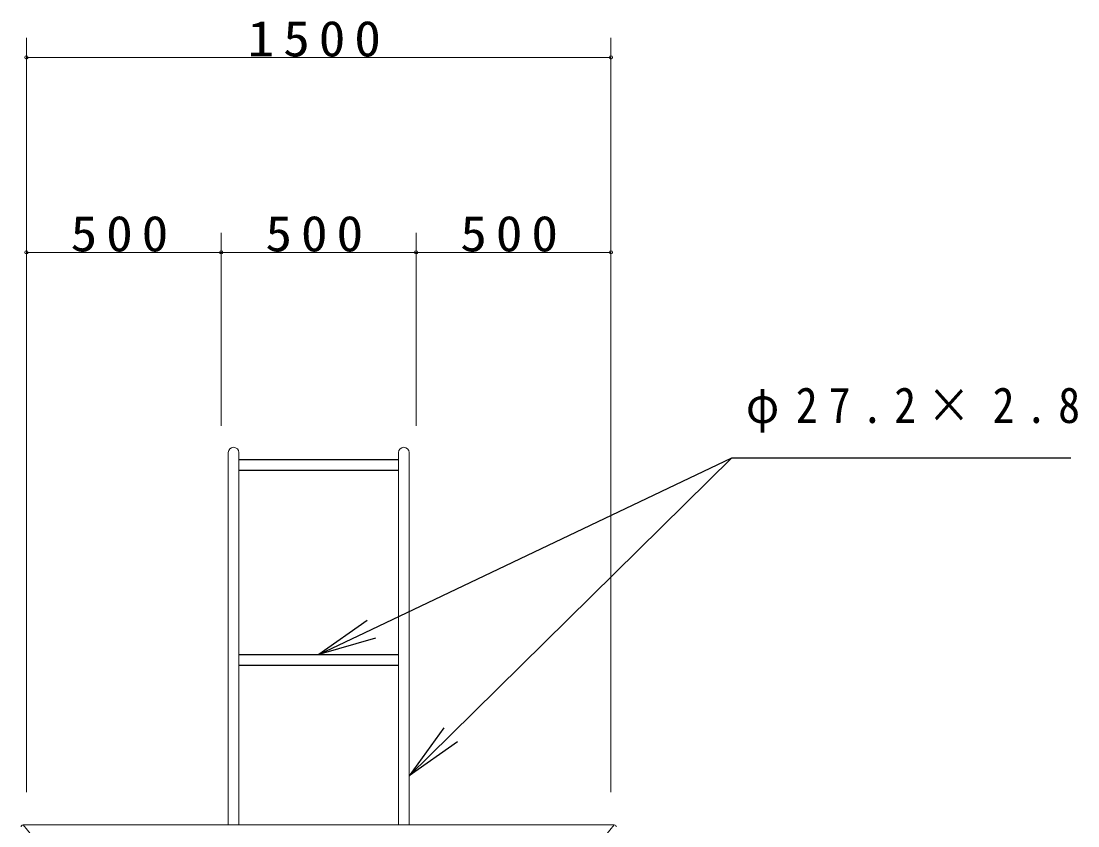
# Model space of a CAD drawing. Units: millimetres at full size. Extents: x -19540 to 0, y -2746 to 13350.
# Drawn here: x -11894 to -9182, y 4615 to 6679 of the extents above; entities that cross this region are included whole.
import ezdxf

# ---------------------------------------------------------------- set-up
doc = ezdxf.new("R2010")
doc.units = ezdxf.units.MM
doc.layers.add('線', color=7, linetype='Continuous', lineweight=13)
doc.layers.add('補助', color=2, linetype='Continuous', lineweight=13)
doc.styles.add('ＭＳ ゴシック', font='')
doc.styles.get('ＭＳ ゴシック').set_extended_font_data('MS Gothic')

# ---------------------------------------------------------------- blocks, each defined once
blk = doc.blocks.new('dimension_origin')
at = {"color": 0, "linetype": 'Continuous', "lineweight": -2}
blk.add_circle((0, 0), 1.25, dxfattribs=at)

msp = doc.modelspace()

# ---------------------------------------------------------------- linework, layer by layer
at = {"layer": '線'}
for p, q in [((-11362.369, 4617.922), (-11362.369, 5572.722)), ((-11335.169, 4617.922), (-11335.169, 5572.722)), ((-10925.569, 4617.922), (-10925.569, 5572.722)), ((-10898.369, 4617.922), (-10898.369, 5572.722)), ((-11888.969, 4617.922), (-11866.769, 4590.722)), ((-10371.769, 4617.922), (-11888.969, 4617.922)), ((-10371.769, 4617.922), (-10393.969, 4590.722))]:
    msp.add_line(p, q, dxfattribs=at)
at = {"layer": '線', "color": 2, "lineweight": 25}
for p, q in [((-11335.169, 5554.722), (-10925.569, 5554.722)), ((-11335.169, 5527.522), (-10925.569, 5527.522)), ((-11335.169, 5054.723), (-10925.569, 5054.723)), ((-11335.169, 5027.523), (-10925.569, 5027.523))]:
    msp.add_line(p, q, dxfattribs=at)
at = {"layer": '線'}
for centre, radius, start, end in [((-11348.769, 5572.722), 13.6, 0, 180), ((-10911.969, 5572.722), 13.6, 0, 180), ((-11888.969, 4612.922), 5, 90, 180), ((-10371.769, 4612.922), 5, 0, 90)]:
    msp.add_arc(centre, radius, start, end, dxfattribs=at)
at = {"layer": '補助'}
for p, q in [((-11880.369, 4701.822), (-11880.369, 6636.322)), ((-10380.369, 4701.822), (-10380.369, 6636.322)), ((-11880.369, 6586.322), (-10380.369, 6586.322)), ((-11880.369, 4701.822), (-11880.369, 6136.322)), ((-11380.369, 5641.122), (-11380.369, 6136.322)), ((-11380.369, 5641.122), (-11380.369, 6136.322)), ((-10880.369, 5641.122), (-10880.369, 6136.322)), ((-10880.369, 5641.122), (-10880.369, 6136.322)), ((-10380.369, 4701.822), (-10380.369, 6136.322)), ((-11880.369, 6086.322), (-11380.369, 6086.322)), ((-11380.369, 6086.322), (-10880.369, 6086.322)), ((-10880.369, 6086.322), (-10380.369, 6086.322))]:
    msp.add_line(p, q, dxfattribs=at)
at = {"layer": '補助', "lineweight": 25}
for p, q in [((-10994.917, 5119.163), (-10070.137, 5559.123)), ((-10791.477, 4848.981), (-10070.137, 5559.123)), ((-10070.137, 5559.123), (-10020.137, 5559.123)), ((-10020.137, 5559.123), (-9200.364, 5559.123)), ((-11005.657, 5141.739), (-11130.369, 5054.723)), ((-11130.369, 5054.723), (-10994.917, 5119.163)), ((-10984.177, 5096.588), (-11130.369, 5054.723)), ((-10809.016, 4866.797), (-10898.369, 4743.748)), ((-10898.369, 4743.748), (-10791.477, 4848.981)), ((-10773.938, 4831.166), (-10898.369, 4743.748))]:
    msp.add_line(p, q, dxfattribs=at)

# ---------------------------------------------------------------- block references
at = {"layer": '補助', "xscale": 3.33, "yscale": 3.33}
for p in [(-11880.369, 6586.322), (-11880.369, 6086.322), (-11380.369, 6086.322), (-10880.369, 6086.322)]:
    msp.add_blockref('dimension_origin', p, dxfattribs=at)
at = {"layer": '補助', "xscale": 3.33, "yscale": 3.33, "rotation": 180}
for p in [(-10380.369, 6586.322), (-11380.369, 6086.322), (-10880.369, 6086.322), (-10380.369, 6086.322)]:
    msp.add_blockref('dimension_origin', p, dxfattribs=at)

# ---------------------------------------------------------------- texts
at = {"layer": '補助', "char_height": 91.64, "style": 'ＭＳ ゴシック'}
for s, insert, attachment_point in [('\\T1.33;\\W1.1;1500', (-11130.369, 6587.322), 8), ('\\T1.33;\\W1.1;500', (-11630.369, 6087.322), 8), ('\\T1.33;\\W1.1;500', (-11130.369, 6087.322), 8), ('\\T1.33;\\W1.1;500', (-10630.369, 6087.322), 8), ('\\T1.5;\\W0.9;φ27.2×2.8', (-10033.887, 5740.373), 1)]:
    msp.add_mtext(s, dxfattribs=dict(at, insert=insert, attachment_point=attachment_point))

doc.saveas('drawing.dxf')
